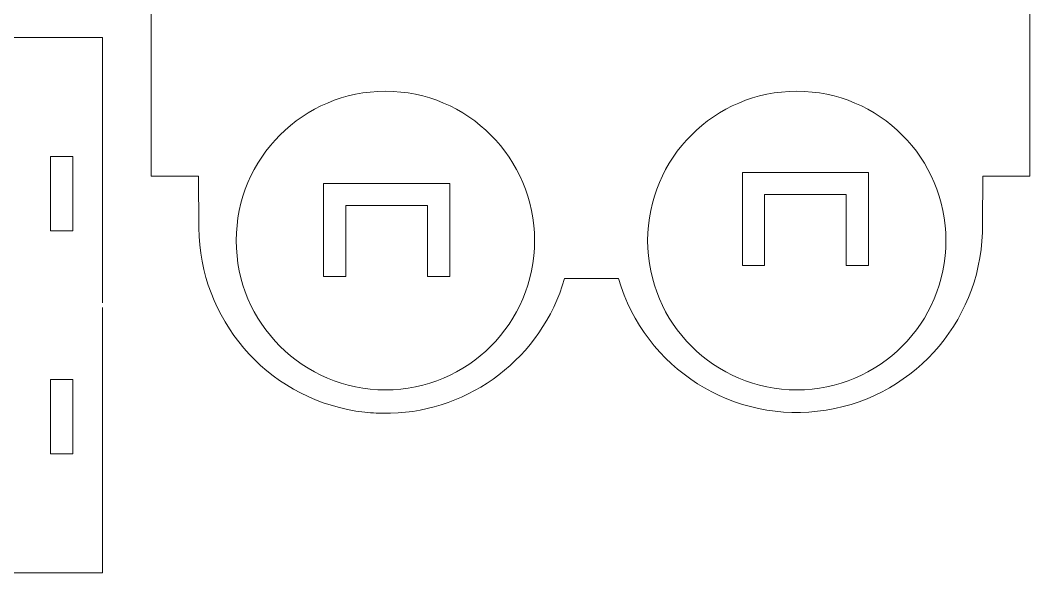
# Model space of a CAD drawing. Header units: centimetres. Extents: x -259 to 261, y 17 to 228.
# Drawn here: x -1.21 to 14.7, y 73.47 to 82.17 of the extents above; entities that cross this region are included whole.
import ezdxf

# ---------------------------------------------------------------- set-up
doc = ezdxf.new("R2010")
doc.units = ezdxf.units.CM
doc.header["$MEASUREMENT"] = 0
doc.layers.add('layer 1', color=7, linetype='Continuous')

msp = doc.modelspace()

# ---------------------------------------------------------------- linework, layer by layer
at = {"layer": 'layer 1', "lineweight": 9}
for points, knots in [([(1.6074, 78.89943), (1.6074, 78.89943), (1.59818, 79.71542), (1.59818, 79.71542), (1.59818, 79.71542), (1.59818, 79.71542), (0.85701, 79.71542), (0.85701, 79.71542), (0.85701, 79.71542), (0.85701, 79.71542), (0.85701, 82.44063), (0.85701, 82.44063), (0.85701, 82.44063), (0.85701, 82.44063), (1.59818, 82.44063), (1.59818, 82.44063)], [0, 0, 0, 0, 0.2, 0.2, 0.2, 0.2, 0.4, 0.4, 0.4, 0.4, 0.6, 0.6, 0.6, 0.6, 1, 1, 1, 1]), ([(13.95701, 82.44063), (13.95701, 82.44063), (14.69818, 82.44063), (14.69818, 82.44063), (14.69818, 82.44063), (14.69818, 82.44063), (14.69818, 79.71542), (14.69818, 79.71542), (14.69818, 79.71542), (14.69818, 79.71542), (13.95701, 79.71542), (13.95701, 79.71542), (13.95701, 79.71542), (13.95701, 79.71542), (13.95209, 78.96319), (13.95209, 78.96319)], [0, 0, 0, 0, 0.2, 0.2, 0.2, 0.2, 0.4, 0.4, 0.4, 0.4, 0.6, 0.6, 0.6, 0.6, 1, 1, 1, 1]), ([(4.54585, 81.05091), (3.24799, 81.05091), (2.19579, 79.99879), (2.19579, 78.7009), (2.19579, 78.7009), (2.19579, 77.40306), (3.24799, 76.35091), (4.54585, 76.35091), (4.54585, 76.35091), (5.84368, 76.35091), (6.89578, 77.40306), (6.89578, 78.7009), (6.89578, 78.7009), (6.89578, 79.99879), (5.84368, 81.05091), (4.54585, 81.05091)], [0, 0, 0, 0, 0.2, 0.2, 0.2, 0.2, 0.4, 0.4, 0.4, 0.4, 0.6, 0.6, 0.6, 0.6, 1, 1, 1, 1]), ([(11.02735, 81.05091), (9.72951, 81.05091), (8.67735, 79.9988), (8.67735, 78.7009), (8.67735, 78.7009), (8.67735, 77.40306), (9.72951, 76.35091), (11.02735, 76.35091), (11.02735, 76.35091), (12.32523, 76.35091), (13.37734, 77.40306), (13.37734, 78.7009), (13.37734, 78.7009), (13.37734, 79.9988), (12.32523, 81.05091), (11.02735, 81.05091)], [0, 0, 0, 0, 0.2, 0.2, 0.2, 0.2, 0.4, 0.4, 0.4, 0.4, 0.6, 0.6, 0.6, 0.6, 1, 1, 1, 1]), ([(11.80727, 79.42866), (11.80727, 79.42866), (10.52022, 79.42866), (10.52022, 79.42866), (10.52022, 79.42866), (10.52022, 79.42866), (10.52022, 78.31058), (10.52022, 78.31058), (10.52022, 78.31058), (10.52022, 78.31058), (10.16923, 78.31058), (10.16923, 78.31058), (10.16923, 78.31058), (10.16923, 78.31058), (10.16923, 79.77246), (10.16923, 79.77246), (10.16923, 79.77246), (10.16923, 79.77246), (10.52022, 79.77246), (10.52022, 79.77246), (10.52022, 79.77246), (10.52022, 79.77246), (11.80727, 79.77246), (11.80727, 79.77246), (11.80727, 79.77246), (11.80727, 79.77246), (12.15825, 79.77246), (12.15825, 79.77246), (12.15825, 79.77246), (12.15825, 79.77246), (12.15825, 78.31058), (12.15825, 78.31058), (12.15825, 78.31058), (12.15825, 78.31058), (11.80727, 78.31058), (11.80727, 78.31058), (11.80727, 78.31058), (11.80727, 78.31058), (11.80727, 79.42866), (11.80727, 79.42866)], [0, 0, 0, 0, 0.09090909, 0.09090909, 0.09090909, 0.09090909, 0.18181818, 0.18181818, 0.18181818, 0.18181818, 0.27272727, 0.27272727, 0.27272727, 0.27272727, 0.36363636, 0.36363636, 0.36363636, 0.36363636, 0.45454545, 0.45454545, 0.45454545, 0.45454545, 0.54545455, 0.54545455, 0.54545455, 0.54545455, 0.63636364, 0.63636364, 0.63636364, 0.63636364, 0.72727273, 0.72727273, 0.72727273, 0.72727273, 0.81818182, 0.81818182, 0.81818182, 0.81818182, 1, 1, 1, 1]), ([(5.20746, 79.25423), (5.20746, 79.25423), (3.9204, 79.25423), (3.9204, 79.25423), (3.9204, 79.25423), (3.9204, 79.25423), (3.9204, 78.13615), (3.9204, 78.13615), (3.9204, 78.13615), (3.9204, 78.13615), (3.56941, 78.13615), (3.56941, 78.13615), (3.56941, 78.13615), (3.56941, 78.13615), (3.56941, 79.59803), (3.56941, 79.59803), (3.56941, 79.59803), (3.56941, 79.59803), (3.9204, 79.59803), (3.9204, 79.59803), (3.9204, 79.59803), (3.9204, 79.59803), (5.20746, 79.59803), (5.20746, 79.59803), (5.20746, 79.59803), (5.20746, 79.59803), (5.55845, 79.59803), (5.55845, 79.59803), (5.55845, 79.59803), (5.55845, 79.59803), (5.55845, 78.13615), (5.55845, 78.13615), (5.55845, 78.13615), (5.55845, 78.13615), (5.20746, 78.13615), (5.20746, 78.13615), (5.20746, 78.13615), (5.20746, 78.13615), (5.20746, 79.25423), (5.20746, 79.25423)], [0, 0, 0, 0, 0.09090909, 0.09090909, 0.09090909, 0.09090909, 0.18181818, 0.18181818, 0.18181818, 0.18181818, 0.27272727, 0.27272727, 0.27272727, 0.27272727, 0.36363636, 0.36363636, 0.36363636, 0.36363636, 0.45454545, 0.45454545, 0.45454545, 0.45454545, 0.54545455, 0.54545455, 0.54545455, 0.54545455, 0.63636364, 0.63636364, 0.63636364, 0.63636364, 0.72727273, 0.72727273, 0.72727273, 0.72727273, 0.81818182, 0.81818182, 0.81818182, 0.81818182, 1, 1, 1, 1]), ([(7.36794, 78.10229), (7.00655, 76.85655), (5.88288, 76.01708), (4.62705, 75.98322), (4.62705, 75.98322), (4.61772, 75.98348), (4.45606, 75.98373), (4.44676, 75.98409), (4.44676, 75.98409), (4.32586, 75.9882), (4.2041, 75.99977), (4.08186, 76.01931), (4.08186, 76.01931), (2.65873, 76.24691), (1.61709, 77.47026), (1.6074, 78.89943)], [0, 0, 0, 0, 0.2, 0.2, 0.2, 0.2, 0.4, 0.4, 0.4, 0.4, 0.6, 0.6, 0.6, 0.6, 1, 1, 1, 1]), ([(13.95209, 78.96319), (13.9734, 77.51427), (12.92806, 76.26376), (11.49137, 76.03297), (11.49137, 76.03297), (10.03488, 75.79892), (8.63215, 76.68606), (8.21925, 78.10229)], [0, 0, 0, 0, 0.33333333, 0.33333333, 0.33333333, 0.33333333, 1, 1, 1, 1])]:
    msp.add_open_spline(points, degree=3, knots=knots, dxfattribs=at)
at = {"layer": 'layer 1', "color": 250, "lineweight": 9}
for points, knots in [([(-23.12974, 81.89748), (-23.12974, 81.89748), (0.08992, 81.89748), (0.08992, 81.89748), (0.08992, 81.89748), (0.08992, 81.89748), (0.08992, 77.72058), (0.08992, 77.72058)], [0, 0, 0, 0, 0.33333333, 0.33333333, 0.33333333, 0.33333333, 1, 1, 1, 1]), ([(-0.72909, 80.02546), (-0.72909, 80.02546), (-0.37809, 80.02546), (-0.37809, 80.02546), (-0.37809, 80.02546), (-0.37809, 80.02546), (-0.37809, 78.85548), (-0.37809, 78.85548), (-0.37809, 78.85548), (-0.37809, 78.85548), (-0.72909, 78.85548), (-0.72909, 78.85548), (-0.72909, 78.85548), (-0.72909, 78.85548), (-0.72909, 80.02546), (-0.72909, 80.02546)], [0, 0, 0, 0, 0.2, 0.2, 0.2, 0.2, 0.4, 0.4, 0.4, 0.4, 0.6, 0.6, 0.6, 0.6, 1, 1, 1, 1]), ([(0.08992, 77.65038), (0.08992, 77.65038), (0.08992, 73.47348), (0.08992, 73.47348), (0.08992, 73.47348), (0.08992, 73.47348), (-23.78408, 73.47348), (-23.78408, 73.47348)], [0, 0, 0, 0, 0.33333333, 0.33333333, 0.33333333, 0.33333333, 1, 1, 1, 1]), ([(-0.72909, 76.51548), (-0.72909, 76.51548), (-0.72909, 75.34548), (-0.72909, 75.34548), (-0.72909, 75.34548), (-0.72909, 75.34548), (-0.37809, 75.34548), (-0.37809, 75.34548), (-0.37809, 75.34548), (-0.37809, 75.34548), (-0.37809, 76.51548), (-0.37809, 76.51548), (-0.37809, 76.51548), (-0.37809, 76.51548), (-0.72909, 76.51548), (-0.72909, 76.51548)], [0, 0, 0, 0, 0.2, 0.2, 0.2, 0.2, 0.4, 0.4, 0.4, 0.4, 0.6, 0.6, 0.6, 0.6, 1, 1, 1, 1])]:
    msp.add_open_spline(points, degree=3, knots=knots, dxfattribs=at)
at = {"layer": 'layer 1', "lineweight": 9}
msp.add_open_spline([(8.21925, 78.10229), (8.21925, 78.10229), (7.36794, 78.10229), (7.36794, 78.10229)], degree=3, dxfattribs=at)

doc.saveas('drawing.dxf')
